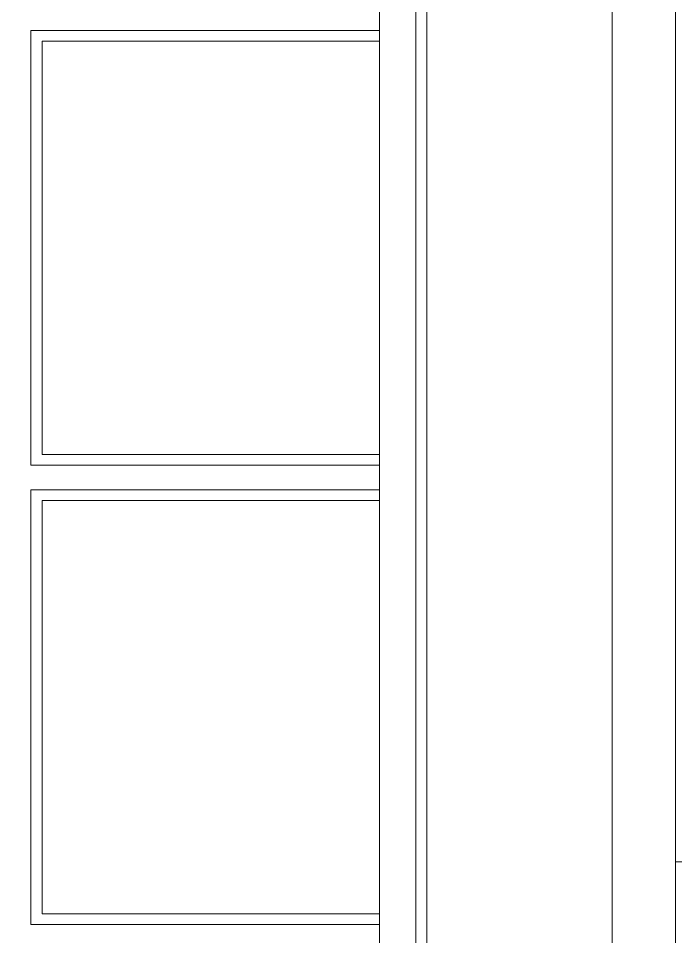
# Model space of a CAD drawing. Header units: inches. Extents: x -5096374 to -5070857, y -3259973 to -3243900.
# Drawn here: x -5071157.4 to -5071142.4, y -3259376.69 to -3259355.74 of the extents above; entities that cross this region are included whole.
import ezdxf

# ---------------------------------------------------------------- set-up
doc = ezdxf.new("R2010")
doc.units = ezdxf.units.IN
doc.header["$LTSCALE"] = 2
doc.header["$MEASUREMENT"] = 0
doc.linetypes.add('ACAD_ISO02W100', pattern=[15, 12, -3])
doc.layers.add('HATCH', color=60, linetype='ACAD_ISO02W100', lineweight=13)
doc.layers.add('window', color=4, linetype='CONTINUOUS', lineweight=13)

msp = doc.modelspace()

# ---------------------------------------------------------------- hatches: boundary and pattern name
at = {"layer": 'HATCH'}
h = msp.add_hatch(dxfattribs=at)
h.set_pattern_fill('ANSI37', color=256, scale=200, angle=45)
h.set_pattern_definition([(90, (6860.567, 0), (-25, 0), []), (180, (6860.567, 0), (-4e-15, -25), [])])
h.paths.add_polyline_path([(-5070999.405, -3259183.096), (-5070981.405, -3259183.096), (-5070981.405, -3259178.096), (-5070999.405, -3259178.096), (-5070999.405, -3259162.096), (-5071142.405, -3259162.096), (-5071142.405, -3259178.096), (-5071172.405, -3259178.096), (-5071172.405, -3259183.096), (-5071142.405, -3259183.096), (-5071142.405, -3259290.096), (-5071172.405, -3259290.096), (-5071172.405, -3259295.096), (-5071142.405, -3259295.096), (-5071142.405, -3259402.096), (-5070999.405, -3259402.096), (-5070999.405, -3259295.096), (-5070981.405, -3259295.096), (-5070981.405, -3259290.096), (-5070999.405, -3259290.096)])

# ---------------------------------------------------------------- linework, layer by layer
at = {"layer": 'window'}
for p, q in [((-5071142.405, -3259402.096), (-5071142.405, -3259318.096)), ((-5071143.851, -3259400.65), (-5071143.851, -3259319.678)), ((-5071148.081, -3259396.42), (-5071148.081, -3259323.782)), ((-5071148.333, -3259324.026), (-5071148.333, -3259396.168)), ((-5071149.161, -3259395.34), (-5071149.161, -3259324.829)), ((-5071157.117, -3259365.934), (-5071157.117, -3259356.016)), ((-5071157.117, -3259356.016), (-5071149.161, -3259356.016)), ((-5071156.865, -3259356.26), (-5071156.865, -3259365.689)), ((-5071156.865, -3259356.26), (-5071149.161, -3259356.26)), ((-5071156.865, -3259365.689), (-5071149.161, -3259365.689)), ((-5071149.161, -3259365.934), (-5071157.117, -3259365.934)), ((-5071157.117, -3259376.41), (-5071157.117, -3259366.492)), ((-5071157.117, -3259366.492), (-5071149.161, -3259366.492)), ((-5071156.865, -3259366.737), (-5071156.865, -3259376.166)), ((-5071156.865, -3259366.737), (-5071149.161, -3259366.737)), ((-5071156.865, -3259376.166), (-5071149.161, -3259376.166)), ((-5071149.161, -3259376.41), (-5071157.117, -3259376.41))]:
    msp.add_line(p, q, dxfattribs=at)

doc.saveas('drawing.dxf')
